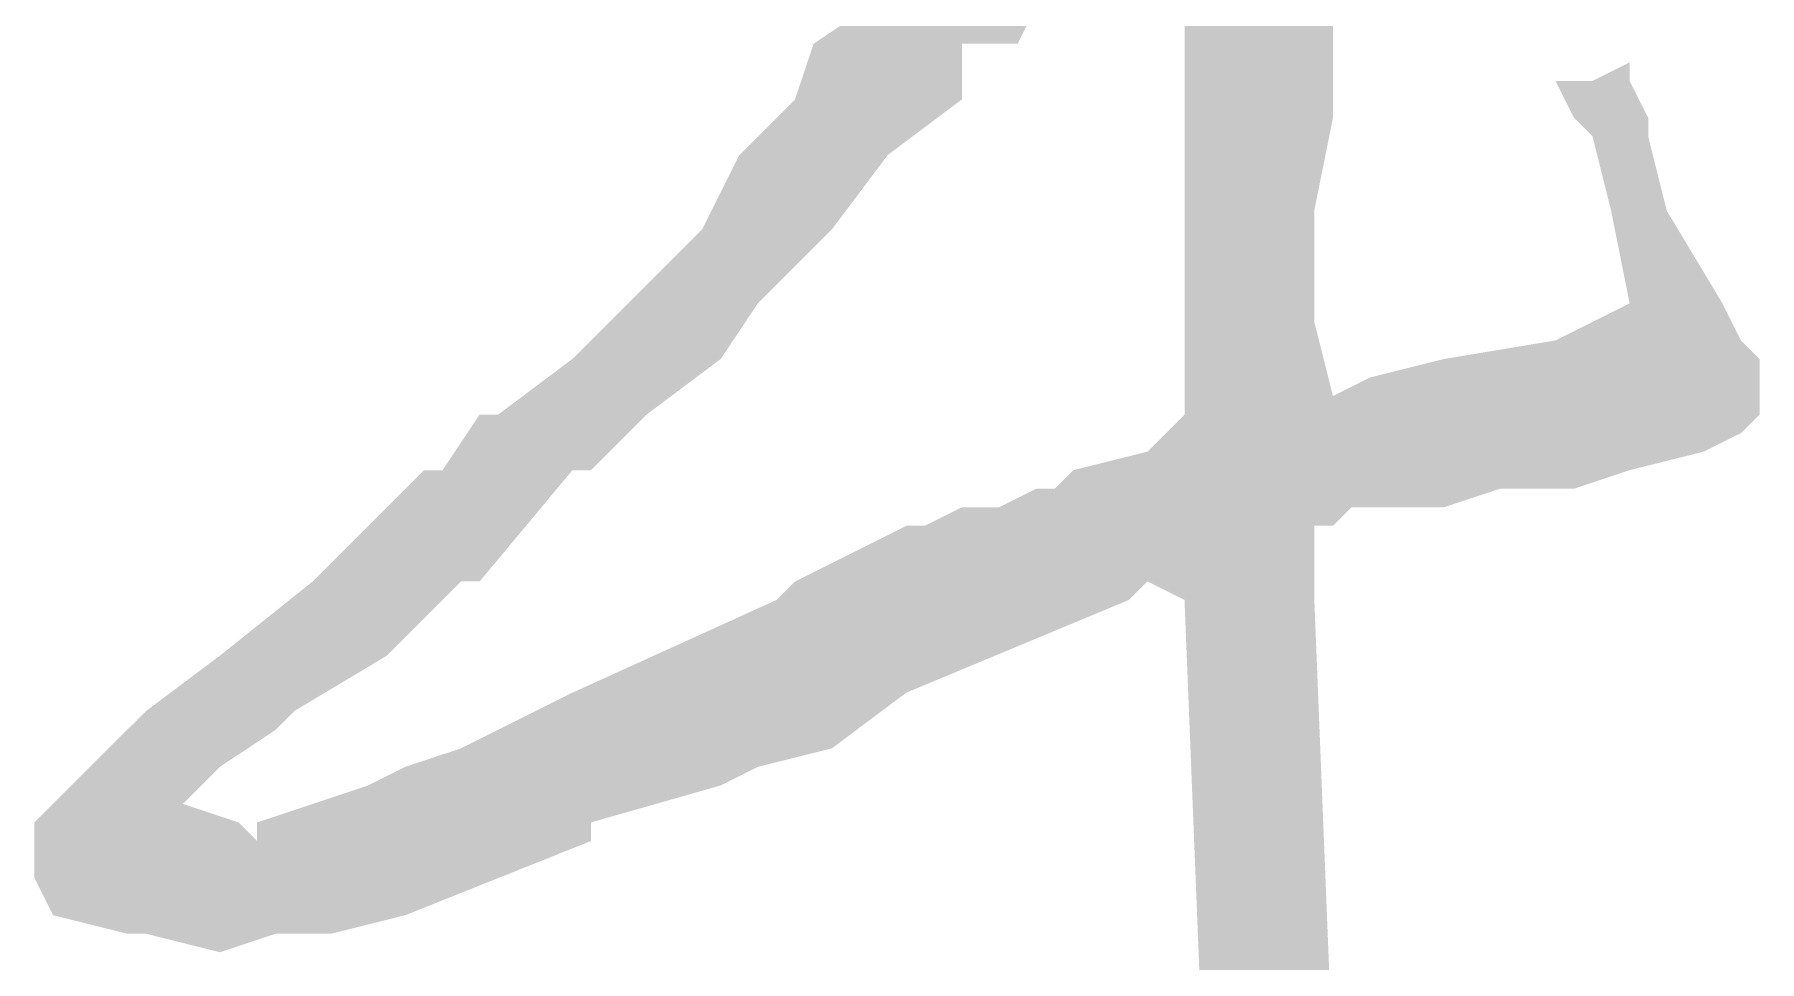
# Model space of a CAD drawing. Header units: millimetres. Extents: x 24 to 410, y 10 to 282.
# Drawn here: x 332.782 to 336.719, y 14.16 to 16.277 of the extents above; entities that cross this region are included whole.
import ezdxf

# ---------------------------------------------------------------- set-up
doc = ezdxf.new("R2010")
doc.units = ezdxf.units.MM
doc.layers.add('Watermark', color=7, linetype='Continuous')

msp = doc.modelspace()

# ---------------------------------------------------------------- hatches: boundary and pattern name
at = {"layer": 'Watermark'}
h = msp.add_hatch(color=256, dxfattribs=at)
h.dxf.hatch_style = 2
h.paths.add_polyline_path([(334.687333, 16.340667), (334.560333, 16.256), (335.026, 16.256)])
h = msp.add_hatch(color=256, dxfattribs=at)
h.dxf.hatch_style = 2
h.paths.add_polyline_path([(334.687333, 16.340667), (335.068333, 16.340667), (335.026, 16.256)])
h = msp.add_hatch(color=256, dxfattribs=at)
h.dxf.hatch_style = 2
h.paths.add_polyline_path([(335.407, 16.298333), (335.407, 16.086667), (335.745667, 16.086667)])
h = msp.add_hatch(color=256, dxfattribs=at)
h.dxf.hatch_style = 2
h.paths.add_polyline_path([(335.407, 16.298333), (335.745667, 16.298333), (335.745667, 16.086667)])
h = msp.add_hatch(color=256, dxfattribs=at)
h.dxf.hatch_style = 2
h.paths.add_polyline_path([(334.560333, 16.256), (334.518, 16.129), (334.899, 16.129)])
h = msp.add_hatch(color=256, dxfattribs=at)
h.dxf.hatch_style = 2
h.paths.add_polyline_path([(334.560333, 16.256), (335.026, 16.256)])
h = msp.add_hatch(color=256, dxfattribs=at)
h.dxf.hatch_style = 2
h.paths.add_polyline_path([(334.560333, 16.256), (335.026, 16.256)])
h = msp.add_hatch(color=256, dxfattribs=at)
h.dxf.hatch_style = 2
h.paths.add_polyline_path([(334.560333, 16.256), (334.899, 16.256), (334.899, 16.129)])
h = msp.add_hatch(color=256, dxfattribs=at)
h.dxf.hatch_style = 2
h.paths.add_polyline_path([(336.423, 16.213667), (336.338333, 16.171333), (336.423, 16.171333)])
h = msp.add_hatch(color=256, dxfattribs=at)
h.dxf.hatch_style = 2
h.paths.add_polyline_path([(336.338333, 16.171333), (336.253667, 16.171333), (336.423, 16.171333)])
h = msp.add_hatch(color=256, dxfattribs=at)
h.dxf.hatch_style = 2
h.paths.add_polyline_path([(336.253667, 16.171333), (336.296, 16.086667), (336.465333, 16.086667)])
h = msp.add_hatch(color=256, dxfattribs=at)
h.dxf.hatch_style = 2
h.paths.add_polyline_path([(336.253667, 16.171333), (336.423, 16.171333), (336.465333, 16.086667)])
h = msp.add_hatch(color=256, dxfattribs=at)
h.dxf.hatch_style = 2
h.paths.add_polyline_path([(336.338333, 16.171333), (336.423, 16.171333)])
h = msp.add_hatch(color=256, dxfattribs=at)
h.dxf.hatch_style = 2
h.paths.add_polyline_path([(334.518, 16.129), (334.391, 16.002), (334.729667, 16.002)])
h = msp.add_hatch(color=256, dxfattribs=at)
h.dxf.hatch_style = 2
h.paths.add_polyline_path([(334.518, 16.129), (334.899, 16.129), (334.729667, 16.002)])
h = msp.add_hatch(color=256, dxfattribs=at)
h.dxf.hatch_style = 2
h.paths.add_polyline_path([(335.407, 16.086667), (335.407, 15.875), (335.703333, 15.875)])
h = msp.add_hatch(color=256, dxfattribs=at)
h.dxf.hatch_style = 2
h.paths.add_polyline_path([(335.407, 16.086667), (335.745667, 16.086667), (335.703333, 15.875)])
h = msp.add_hatch(color=256, dxfattribs=at)
h.dxf.hatch_style = 2
h.paths.add_polyline_path([(336.296, 16.086667), (336.338333, 16.044333), (336.465333, 16.044333)])
h = msp.add_hatch(color=256, dxfattribs=at)
h.dxf.hatch_style = 2
h.paths.add_polyline_path([(336.296, 16.086667), (336.465333, 16.086667), (336.465333, 16.044333)])
h = msp.add_hatch(color=256, dxfattribs=at)
h.dxf.hatch_style = 2
h.paths.add_polyline_path([(336.338333, 16.044333), (336.380667, 15.875), (336.507667, 15.875)])
h = msp.add_hatch(color=256, dxfattribs=at)
h.dxf.hatch_style = 2
h.paths.add_polyline_path([(336.338333, 16.044333), (336.465333, 16.044333), (336.507667, 15.875)])
h = msp.add_hatch(color=256, dxfattribs=at)
h.dxf.hatch_style = 2
h.paths.add_polyline_path([(334.391, 16.002), (334.306333, 15.832667), (334.602667, 15.832667)])
h = msp.add_hatch(color=256, dxfattribs=at)
h.dxf.hatch_style = 2
h.paths.add_polyline_path([(334.391, 16.002), (334.729667, 16.002), (334.602667, 15.832667)])
h = msp.add_hatch(color=256, dxfattribs=at)
h.dxf.hatch_style = 2
h.paths.add_polyline_path([(335.407, 15.875), (335.407, 15.832667), (335.703333, 15.832667)])
h = msp.add_hatch(color=256, dxfattribs=at)
h.dxf.hatch_style = 2
h.paths.add_polyline_path([(335.407, 15.875), (335.703333, 15.875), (335.703333, 15.832667)])
h = msp.add_hatch(color=256, dxfattribs=at)
h.dxf.hatch_style = 2
h.paths.add_polyline_path([(336.380667, 15.875), (336.423, 15.663333), (336.634667, 15.663333)])
h = msp.add_hatch(color=256, dxfattribs=at)
h.dxf.hatch_style = 2
h.paths.add_polyline_path([(336.380667, 15.875), (336.507667, 15.875), (336.634667, 15.663333)])
h = msp.add_hatch(color=256, dxfattribs=at)
h.dxf.hatch_style = 2
h.paths.add_polyline_path([(334.306333, 15.832667), (334.137, 15.663333), (334.433333, 15.663333)])
h = msp.add_hatch(color=256, dxfattribs=at)
h.dxf.hatch_style = 2
h.paths.add_polyline_path([(334.306333, 15.832667), (334.602667, 15.832667), (334.433333, 15.663333)])
h = msp.add_hatch(color=256, dxfattribs=at)
h.dxf.hatch_style = 2
h.paths.add_polyline_path([(335.407, 15.832667), (335.407, 15.663333), (335.703333, 15.663333)])
h = msp.add_hatch(color=256, dxfattribs=at)
h.dxf.hatch_style = 2
h.paths.add_polyline_path([(335.407, 15.832667), (335.703333, 15.832667), (335.703333, 15.663333)])
h = msp.add_hatch(color=256, dxfattribs=at)
h.dxf.hatch_style = 2
h.paths.add_polyline_path([(334.137, 15.663333), (334.01, 15.536333), (334.348667, 15.536333)])
h = msp.add_hatch(color=256, dxfattribs=at)
h.dxf.hatch_style = 2
h.paths.add_polyline_path([(334.137, 15.663333), (334.433333, 15.663333), (334.348667, 15.536333)])
h = msp.add_hatch(color=256, dxfattribs=at)
h.dxf.hatch_style = 2
h.paths.add_polyline_path([(335.407, 15.663333), (335.407, 15.621), (335.703333, 15.621)])
h = msp.add_hatch(color=256, dxfattribs=at)
h.dxf.hatch_style = 2
h.paths.add_polyline_path([(335.407, 15.663333), (335.703333, 15.663333), (335.703333, 15.621)])
h = msp.add_hatch(color=256, dxfattribs=at)
h.dxf.hatch_style = 2
h.paths.add_polyline_path([(336.423, 15.663333), (336.253667, 15.578667), (336.677, 15.578667)])
h = msp.add_hatch(color=256, dxfattribs=at)
h.dxf.hatch_style = 2
h.paths.add_polyline_path([(336.423, 15.663333), (336.634667, 15.663333), (336.677, 15.578667)])
h = msp.add_hatch(color=256, dxfattribs=at)
h.dxf.hatch_style = 2
h.paths.add_polyline_path([(335.407, 15.621), (335.407, 15.451667), (335.745667, 15.451667)])
h = msp.add_hatch(color=256, dxfattribs=at)
h.dxf.hatch_style = 2
h.paths.add_polyline_path([(335.407, 15.621), (335.703333, 15.621), (335.745667, 15.451667)])
h = msp.add_hatch(color=256, dxfattribs=at)
h.dxf.hatch_style = 2
h.paths.add_polyline_path([(336.253667, 15.578667), (335.999667, 15.536333), (336.719333, 15.536333)])
h = msp.add_hatch(color=256, dxfattribs=at)
h.dxf.hatch_style = 2
h.paths.add_polyline_path([(336.253667, 15.578667), (336.677, 15.578667)])
h = msp.add_hatch(color=256, dxfattribs=at)
h.dxf.hatch_style = 2
h.paths.add_polyline_path([(336.253667, 15.578667), (336.677, 15.578667)])
h = msp.add_hatch(color=256, dxfattribs=at)
h.dxf.hatch_style = 2
h.paths.add_polyline_path([(336.253667, 15.578667), (336.677, 15.578667), (336.719333, 15.536333)])
h = msp.add_hatch(color=256, dxfattribs=at)
h.dxf.hatch_style = 2
h.paths.add_polyline_path([(334.01, 15.536333), (333.840667, 15.409333), (334.179333, 15.409333)])
h = msp.add_hatch(color=256, dxfattribs=at)
h.dxf.hatch_style = 2
h.paths.add_polyline_path([(334.01, 15.536333), (334.348667, 15.536333), (334.179333, 15.409333)])
h = msp.add_hatch(color=256, dxfattribs=at)
h.dxf.hatch_style = 2
h.paths.add_polyline_path([(335.999667, 15.536333), (335.830333, 15.494), (336.719333, 15.494)])
h = msp.add_hatch(color=256, dxfattribs=at)
h.dxf.hatch_style = 2
h.paths.add_polyline_path([(335.999667, 15.536333), (336.719333, 15.536333), (336.719333, 15.494)])
h = msp.add_hatch(color=256, dxfattribs=at)
h.dxf.hatch_style = 2
h.paths.add_polyline_path([(335.830333, 15.494), (335.745667, 15.451667), (336.719333, 15.451667)])
h = msp.add_hatch(color=256, dxfattribs=at)
h.dxf.hatch_style = 2
h.paths.add_polyline_path([(335.830333, 15.494), (336.719333, 15.494), (336.719333, 15.451667)])
h = msp.add_hatch(color=256, dxfattribs=at)
h.dxf.hatch_style = 2
h.paths.add_polyline_path([(335.407, 15.451667), (335.407, 15.409333), (336.719333, 15.409333)])
h = msp.add_hatch(color=256, dxfattribs=at)
h.dxf.hatch_style = 2
h.paths.add_polyline_path([(335.407, 15.451667), (336.719333, 15.451667), (336.719333, 15.409333)])
h = msp.add_hatch(color=256, dxfattribs=at)
h.dxf.hatch_style = 2
h.paths.add_polyline_path([(333.798333, 15.409333), (333.713667, 15.282333), (334.052333, 15.282333)])
h = msp.add_hatch(color=256, dxfattribs=at)
h.dxf.hatch_style = 2
h.paths.add_polyline_path([(333.840667, 15.409333), (333.798333, 15.409333), (334.179333, 15.409333)])
h = msp.add_hatch(color=256, dxfattribs=at)
h.dxf.hatch_style = 2
h.paths.add_polyline_path([(333.798333, 15.409333), (334.179333, 15.409333), (334.052333, 15.282333)])
h = msp.add_hatch(color=256, dxfattribs=at)
h.dxf.hatch_style = 2
h.paths.add_polyline_path([(333.840667, 15.409333), (334.179333, 15.409333)])
h = msp.add_hatch(color=256, dxfattribs=at)
h.dxf.hatch_style = 2
h.paths.add_polyline_path([(335.407, 15.409333), (335.364667, 15.367), (336.677, 15.367)])
h = msp.add_hatch(color=256, dxfattribs=at)
h.dxf.hatch_style = 2
h.paths.add_polyline_path([(335.407, 15.409333), (336.719333, 15.409333), (336.677, 15.367)])
h = msp.add_hatch(color=256, dxfattribs=at)
h.dxf.hatch_style = 2
h.paths.add_polyline_path([(335.364667, 15.367), (335.322333, 15.324667), (336.592333, 15.324667)])
h = msp.add_hatch(color=256, dxfattribs=at)
h.dxf.hatch_style = 2
h.paths.add_polyline_path([(335.364667, 15.367), (336.677, 15.367), (336.592333, 15.324667)])
h = msp.add_hatch(color=256, dxfattribs=at)
h.dxf.hatch_style = 2
h.paths.add_polyline_path([(335.322333, 15.324667), (335.153, 15.282333), (336.423, 15.282333)])
h = msp.add_hatch(color=256, dxfattribs=at)
h.dxf.hatch_style = 2
h.paths.add_polyline_path([(335.322333, 15.324667), (336.592333, 15.324667), (336.423, 15.282333)])
h = msp.add_hatch(color=256, dxfattribs=at)
h.dxf.hatch_style = 2
h.paths.add_polyline_path([(333.671333, 15.282333), (333.417333, 15.028333), (333.798333, 15.028333)])
h = msp.add_hatch(color=256, dxfattribs=at)
h.dxf.hatch_style = 2
h.paths.add_polyline_path([(333.713667, 15.282333), (333.671333, 15.282333), (334.01, 15.282333)])
h = msp.add_hatch(color=256, dxfattribs=at)
h.dxf.hatch_style = 2
h.paths.add_polyline_path([(333.671333, 15.282333), (334.01, 15.282333), (333.798333, 15.028333)])
h = msp.add_hatch(color=256, dxfattribs=at)
h.dxf.hatch_style = 2
h.paths.add_polyline_path([(333.713667, 15.282333), (334.052333, 15.282333), (334.01, 15.282333)])
h = msp.add_hatch(color=256, dxfattribs=at)
h.dxf.hatch_style = 2
h.paths.add_polyline_path([(335.153, 15.282333), (335.110667, 15.24), (336.296, 15.24)])
h = msp.add_hatch(color=256, dxfattribs=at)
h.dxf.hatch_style = 2
h.paths.add_polyline_path([(335.153, 15.282333), (336.423, 15.282333), (336.296, 15.24)])
h = msp.add_hatch(color=256, dxfattribs=at)
h.dxf.hatch_style = 2
h.paths.add_polyline_path([(335.068333, 15.24), (334.983667, 15.197667), (335.999667, 15.197667)])
h = msp.add_hatch(color=256, dxfattribs=at)
h.dxf.hatch_style = 2
h.paths.add_polyline_path([(335.110667, 15.24), (335.068333, 15.24), (336.126667, 15.24)])
h = msp.add_hatch(color=256, dxfattribs=at)
h.dxf.hatch_style = 2
h.paths.add_polyline_path([(335.068333, 15.24), (336.126667, 15.24), (335.999667, 15.197667)])
h = msp.add_hatch(color=256, dxfattribs=at)
h.dxf.hatch_style = 2
h.paths.add_polyline_path([(335.110667, 15.24), (336.296, 15.24), (336.126667, 15.24)])
h = msp.add_hatch(color=256, dxfattribs=at)
h.dxf.hatch_style = 2
h.paths.add_polyline_path([(334.899, 15.197667), (334.814333, 15.155333), (335.745667, 15.155333)])
h = msp.add_hatch(color=256, dxfattribs=at)
h.dxf.hatch_style = 2
h.paths.add_polyline_path([(334.983667, 15.197667), (334.899, 15.197667), (335.788, 15.197667)])
h = msp.add_hatch(color=256, dxfattribs=at)
h.dxf.hatch_style = 2
h.paths.add_polyline_path([(334.899, 15.197667), (335.788, 15.197667), (335.745667, 15.155333)])
h = msp.add_hatch(color=256, dxfattribs=at)
h.dxf.hatch_style = 2
h.paths.add_polyline_path([(334.983667, 15.197667), (335.999667, 15.197667), (335.788, 15.197667)])
h = msp.add_hatch(color=256, dxfattribs=at)
h.dxf.hatch_style = 2
h.paths.add_polyline_path([(334.772, 15.155333), (334.518, 15.028333), (335.703333, 15.028333)])
h = msp.add_hatch(color=256, dxfattribs=at)
h.dxf.hatch_style = 2
h.paths.add_polyline_path([(334.814333, 15.155333), (334.772, 15.155333), (335.703333, 15.155333)])
h = msp.add_hatch(color=256, dxfattribs=at)
h.dxf.hatch_style = 2
h.paths.add_polyline_path([(334.772, 15.155333), (335.703333, 15.155333), (335.703333, 15.028333)])
h = msp.add_hatch(color=256, dxfattribs=at)
h.dxf.hatch_style = 2
h.paths.add_polyline_path([(334.814333, 15.155333), (335.745667, 15.155333), (335.703333, 15.155333)])
h = msp.add_hatch(color=256, dxfattribs=at)
h.dxf.hatch_style = 2
h.paths.add_polyline_path([(333.417333, 15.028333), (333.205667, 14.859), (333.586667, 14.859)])
h = msp.add_hatch(color=256, dxfattribs=at)
h.dxf.hatch_style = 2
h.paths.add_polyline_path([(333.417333, 15.028333), (333.756, 15.028333)])
h = msp.add_hatch(color=256, dxfattribs=at)
h.dxf.hatch_style = 2
h.paths.add_polyline_path([(333.417333, 15.028333), (333.798333, 15.028333), (333.756, 15.028333)])
h = msp.add_hatch(color=256, dxfattribs=at)
h.dxf.hatch_style = 2
h.paths.add_polyline_path([(333.417333, 15.028333), (333.756, 15.028333), (333.586667, 14.859)])
h = msp.add_hatch(color=256, dxfattribs=at)
h.dxf.hatch_style = 2
h.paths.add_polyline_path([(334.518, 15.028333), (334.475667, 14.986), (335.28, 14.986)])
h = msp.add_hatch(color=256, dxfattribs=at)
h.dxf.hatch_style = 2
h.paths.add_polyline_path([(334.518, 15.028333), (335.322333, 15.028333)])
h = msp.add_hatch(color=256, dxfattribs=at)
h.dxf.hatch_style = 2
h.paths.add_polyline_path([(334.518, 15.028333), (335.322333, 15.028333)])
h = msp.add_hatch(color=256, dxfattribs=at)
h.dxf.hatch_style = 2
h.paths.add_polyline_path([(334.518, 15.028333), (335.322333, 15.028333), (335.28, 14.986)])
h = msp.add_hatch(color=256, dxfattribs=at)
h.dxf.hatch_style = 2
h.paths.add_polyline_path([(335.322333, 15.028333), (335.703333, 15.028333)])
h = msp.add_hatch(color=256, dxfattribs=at)
h.dxf.hatch_style = 2
h.paths.add_polyline_path([(335.322333, 15.028333), (335.703333, 15.028333)])
h = msp.add_hatch(color=256, dxfattribs=at)
h.dxf.hatch_style = 2
h.paths.add_polyline_path([(335.322333, 15.028333), (335.407, 14.986), (335.703333, 14.986)])
h = msp.add_hatch(color=256, dxfattribs=at)
h.dxf.hatch_style = 2
h.paths.add_polyline_path([(335.322333, 15.028333), (335.703333, 15.028333), (335.703333, 14.986)])
h = msp.add_hatch(color=256, dxfattribs=at)
h.dxf.hatch_style = 2
h.paths.add_polyline_path([(334.475667, 14.986), (334.01, 14.774333), (334.772, 14.774333)])
h = msp.add_hatch(color=256, dxfattribs=at)
h.dxf.hatch_style = 2
h.paths.add_polyline_path([(334.475667, 14.986), (335.28, 14.986), (334.772, 14.774333)])
h = msp.add_hatch(color=256, dxfattribs=at)
h.dxf.hatch_style = 2
h.paths.add_polyline_path([(335.407, 14.986), (335.449333, 13.927667), (335.745667, 13.927667)])
h = msp.add_hatch(color=256, dxfattribs=at)
h.dxf.hatch_style = 2
h.paths.add_polyline_path([(335.407, 14.986), (335.703333, 14.986), (335.745667, 13.927667)])
h = msp.add_hatch(color=256, dxfattribs=at)
h.dxf.hatch_style = 2
h.paths.add_polyline_path([(333.205667, 14.859), (333.036333, 14.732), (333.375, 14.732)])
h = msp.add_hatch(color=256, dxfattribs=at)
h.dxf.hatch_style = 2
h.paths.add_polyline_path([(333.205667, 14.859), (333.586667, 14.859)])
h = msp.add_hatch(color=256, dxfattribs=at)
h.dxf.hatch_style = 2
h.paths.add_polyline_path([(333.205667, 14.859), (333.586667, 14.859)])
h = msp.add_hatch(color=256, dxfattribs=at)
h.dxf.hatch_style = 2
h.paths.add_polyline_path([(333.205667, 14.859), (333.586667, 14.859), (333.375, 14.732)])
h = msp.add_hatch(color=256, dxfattribs=at)
h.dxf.hatch_style = 2
h.paths.add_polyline_path([(334.01, 14.774333), (333.756, 14.647333), (334.602667, 14.647333)])
h = msp.add_hatch(color=256, dxfattribs=at)
h.dxf.hatch_style = 2
h.paths.add_polyline_path([(334.01, 14.774333), (334.772, 14.774333), (334.602667, 14.647333)])
h = msp.add_hatch(color=256, dxfattribs=at)
h.dxf.hatch_style = 2
h.paths.add_polyline_path([(333.036333, 14.732), (332.994, 14.689667), (333.332667, 14.689667)])
h = msp.add_hatch(color=256, dxfattribs=at)
h.dxf.hatch_style = 2
h.paths.add_polyline_path([(333.036333, 14.732), (333.375, 14.732), (333.332667, 14.689667)])
h = msp.add_hatch(color=256, dxfattribs=at)
h.dxf.hatch_style = 2
h.paths.add_polyline_path([(332.994, 14.689667), (332.909333, 14.605), (333.205667, 14.605)])
h = msp.add_hatch(color=256, dxfattribs=at)
h.dxf.hatch_style = 2
h.paths.add_polyline_path([(332.994, 14.689667), (333.332667, 14.689667), (333.205667, 14.605)])
h = msp.add_hatch(color=256, dxfattribs=at)
h.dxf.hatch_style = 2
h.paths.add_polyline_path([(333.756, 14.647333), (333.629, 14.605), (334.433333, 14.605)])
h = msp.add_hatch(color=256, dxfattribs=at)
h.dxf.hatch_style = 2
h.paths.add_polyline_path([(333.756, 14.647333), (334.602667, 14.647333), (334.433333, 14.605)])
h = msp.add_hatch(color=256, dxfattribs=at)
h.dxf.hatch_style = 2
h.paths.add_polyline_path([(332.909333, 14.605), (332.824667, 14.520333), (333.121, 14.520333)])
h = msp.add_hatch(color=256, dxfattribs=at)
h.dxf.hatch_style = 2
h.paths.add_polyline_path([(332.909333, 14.605), (333.205667, 14.605), (333.121, 14.520333)])
h = msp.add_hatch(color=256, dxfattribs=at)
h.dxf.hatch_style = 2
h.paths.add_polyline_path([(333.629, 14.605), (333.544333, 14.562667), (334.348667, 14.562667)])
h = msp.add_hatch(color=256, dxfattribs=at)
h.dxf.hatch_style = 2
h.paths.add_polyline_path([(333.629, 14.605), (334.433333, 14.605), (334.348667, 14.562667)])
h = msp.add_hatch(color=256, dxfattribs=at)
h.dxf.hatch_style = 2
h.paths.add_polyline_path([(333.544333, 14.562667), (333.290333, 14.478), (334.052333, 14.478)])
h = msp.add_hatch(color=256, dxfattribs=at)
h.dxf.hatch_style = 2
h.paths.add_polyline_path([(333.544333, 14.562667), (334.348667, 14.562667), (334.052333, 14.478)])
h = msp.add_hatch(color=256, dxfattribs=at)
h.dxf.hatch_style = 2
h.paths.add_polyline_path([(332.824667, 14.520333), (332.782333, 14.478), (333.248, 14.478)])
h = msp.add_hatch(color=256, dxfattribs=at)
h.dxf.hatch_style = 2
h.paths.add_polyline_path([(332.824667, 14.520333), (333.121, 14.520333)])
h = msp.add_hatch(color=256, dxfattribs=at)
h.dxf.hatch_style = 2
h.paths.add_polyline_path([(332.824667, 14.520333), (333.121, 14.520333)])
h = msp.add_hatch(color=256, dxfattribs=at)
h.dxf.hatch_style = 2
h.paths.add_polyline_path([(332.824667, 14.520333), (333.121, 14.520333), (333.248, 14.478)])
h = msp.add_hatch(color=256, dxfattribs=at)
h.dxf.hatch_style = 2
h.paths.add_polyline_path([(332.782333, 14.478), (332.782333, 14.435667), (333.290333, 14.435667)])
h = msp.add_hatch(color=256, dxfattribs=at)
h.dxf.hatch_style = 2
h.paths.add_polyline_path([(332.782333, 14.478), (333.248, 14.478), (333.290333, 14.435667)])
h = msp.add_hatch(color=256, dxfattribs=at)
h.dxf.hatch_style = 2
h.paths.add_polyline_path([(333.290333, 14.478), (333.290333, 14.435667), (334.052333, 14.435667)])
h = msp.add_hatch(color=256, dxfattribs=at)
h.dxf.hatch_style = 2
h.paths.add_polyline_path([(333.290333, 14.478), (334.052333, 14.478), (334.052333, 14.435667)])
h = msp.add_hatch(color=256, dxfattribs=at)
h.dxf.hatch_style = 2
h.paths.add_polyline_path([(332.782333, 14.435667), (332.782333, 14.351), (333.840667, 14.351)])
h = msp.add_hatch(color=256, dxfattribs=at)
h.dxf.hatch_style = 2
h.paths.add_polyline_path([(332.782333, 14.435667), (334.052333, 14.435667), (333.840667, 14.351)])
h = msp.add_hatch(color=256, dxfattribs=at)
h.dxf.hatch_style = 2
h.paths.add_polyline_path([(332.782333, 14.351), (332.824667, 14.266333), (333.629, 14.266333)])
h = msp.add_hatch(color=256, dxfattribs=at)
h.dxf.hatch_style = 2
h.paths.add_polyline_path([(332.782333, 14.351), (333.840667, 14.351), (333.629, 14.266333)])
h = msp.add_hatch(color=256, dxfattribs=at)
h.dxf.hatch_style = 2
h.paths.add_polyline_path([(332.824667, 14.266333), (332.994, 14.224), (333.459667, 14.224)])
h = msp.add_hatch(color=256, dxfattribs=at)
h.dxf.hatch_style = 2
h.paths.add_polyline_path([(332.824667, 14.266333), (333.629, 14.266333), (333.459667, 14.224)])
h = msp.add_hatch(color=256, dxfattribs=at)
h.dxf.hatch_style = 2
h.paths.add_polyline_path([(332.994, 14.224), (333.332667, 14.224)])
h = msp.add_hatch(color=256, dxfattribs=at)
h.dxf.hatch_style = 2
h.paths.add_polyline_path([(332.994, 14.224), (333.459667, 14.224), (333.332667, 14.224)])
h = msp.add_hatch(color=256, dxfattribs=at)
h.dxf.hatch_style = 2
h.paths.add_polyline_path([(333.036333, 14.224), (333.332667, 14.224), (333.205667, 14.181667)])

doc.saveas('drawing.dxf')
